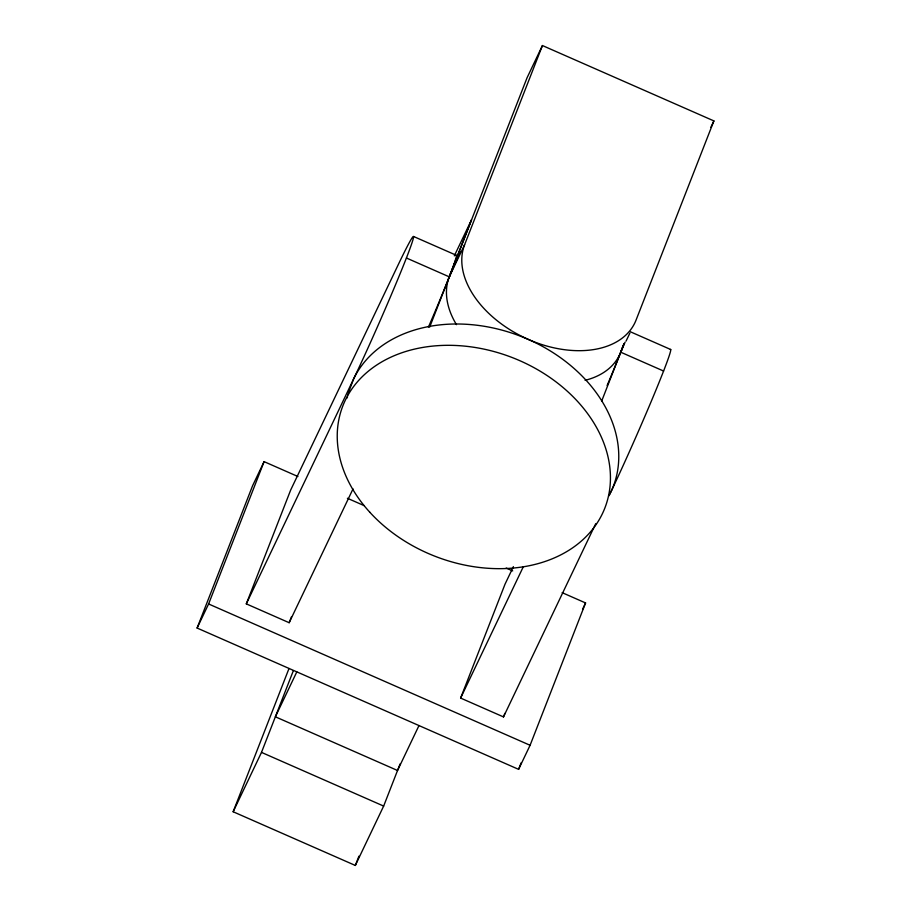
<?xml version="1.0" encoding="UTF-8"?>
<svg xmlns="http://www.w3.org/2000/svg" width="911" height="911" viewBox="0 0 911 911"><rect width="100%" height="100%" fill="white"/><g stroke="black" fill="none" stroke-linecap="round" stroke-linejoin="round"><path stroke-width="1.37" d="M347.239 397.902L347.512 396.649M347.934 394.793L348.412 392.948M348.583 392.345L353.536 379.101A93.708 3.416 -66.3 0 0 406.408 257.995A93.708 3.416 -66.3 0 0 397.97 265.26L290.689 490.004L246.3 603.868L289.163 622.714L353.024 488.911M562.144 592.651L585.579 602.945L530.088 745.278L518.598 769.351L197.106 628.043L252.598 485.711L264.088 461.638L297.931 476.521M197.106 628.043L208.596 603.97L264.088 461.638M289.163 622.714L291.474 616.781M400.1 763.908L383.656 806.076L355.324 865.45L233.159 811.758L288.992 668.537M233.159 811.758L261.491 752.384L293.353 670.678M456.468 324.658A93.708 61.014 25.5 0 1 449.271 276.853L527.116 77.64L542.432 45.55L713.894 120.912L636.049 320.114A93.708 61.014 25.5 0 1 528.129 339.359A140.613 106.598 21.3 0 0 353.536 379.101L246.3 603.868M429.662 327.151L471.511 219.927M406.408 258.007L449.271 276.842L464.599 244.752L542.432 45.55M355.324 865.45L358.934 856.169M595.714 523.7L503.487 716.911L460.624 698.077L505.013 584.213L513.394 566.653M624.137 343.481L620.733 352.204A93.708 61.014 25.5 0 1 585.09 380.32M601.636 401.193L623.318 345.576M503.487 716.911L504.876 713.359M518.598 769.351L521.16 762.758M449.271 276.842L460.214 251.755M625.105 342.194L620.733 352.204L663.595 371.039M454.316 255.854L471.477 219.904M296.815 671.874L275.373 716.798L397.538 770.49L418.98 725.566M710.831 127.335L713.894 120.912M626.051 341.124L629.888 333.096M460.624 698.077L523.347 566.665M582.55 609.277L585.579 602.945M609.892 494.035L610.803 492.179A140.613 106.598 21.3 0 0 528.141 339.325A93.708 61.014 25.5 0 1 464.599 244.752M609.812 494.183L608.981 495.778M413.548 236.473L456.411 255.308M630.469 331.82L670.735 349.517M347.387 498.26L364.309 505.696M506.186 568.054L512.688 570.912M208.596 603.97L530.088 745.278M261.491 752.384L383.656 806.076M456.001 255.387A93.708 3.416 -66.3 0 1 428.432 327.095M670.325 349.585A93.708 3.416 -66.3 0 1 652.777 397.708A93.708 3.416 -66.3 0 1 610.769 492.145M623.876 343.959A93.708 3.416 -66.3 0 1 607.113 385.524M369.707 512.13A140.613 106.598 21.3 0 0 602.478 513.531A140.613 106.598 21.3 0 0 449.339 345.315A140.613 106.598 21.3 0 0 369.707 512.13"/></g></svg>
